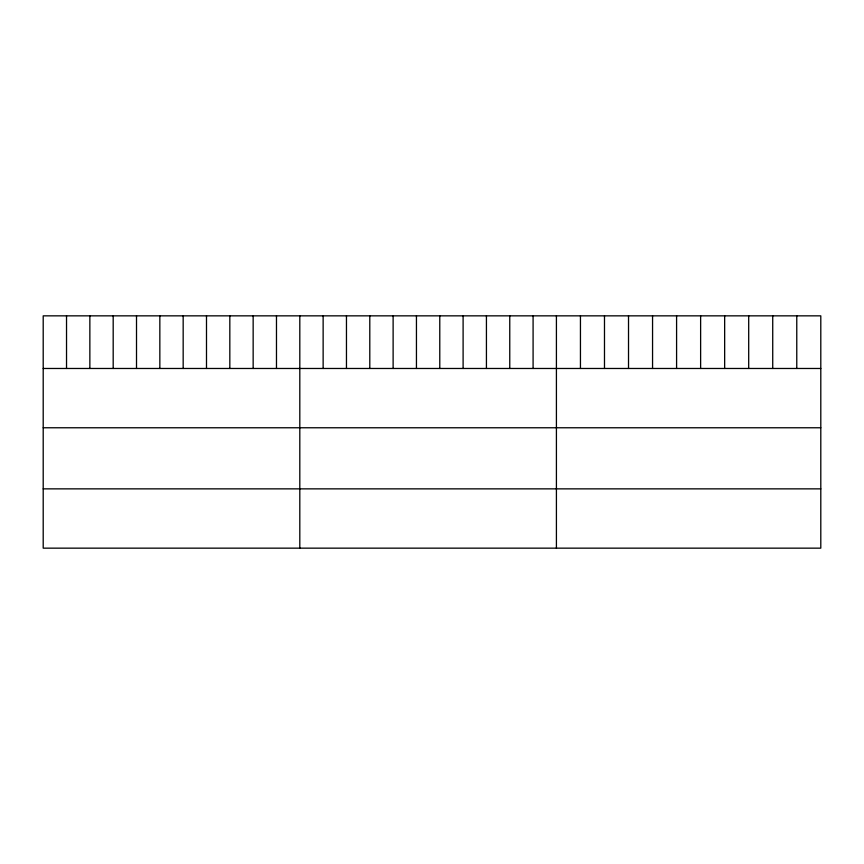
<?xml version="1.0" encoding="UTF-8"?>
<svg xmlns="http://www.w3.org/2000/svg" width="864" height="864" viewBox="0 0 864 864"><rect width="100%" height="100%" fill="white"/><g stroke="black" fill="none" stroke-linecap="round" stroke-linejoin="round"><path stroke-width="1.3" d="M820.8 368.474L820.8 548.154L43.2 548.154L43.2 315.846L820.8 315.846L820.8 368.474L43.2 368.474M43.2 427.766L820.8 427.766M43.2 488.862L820.8 488.862M796.77 315.846L796.77 368.474M772.729 315.846L772.729 368.474M748.699 315.846L748.699 368.474M724.658 315.846L724.658 368.474M700.628 315.846L700.628 368.474M676.588 315.846L676.588 368.474M652.558 315.846L652.558 368.474M628.517 315.846L628.517 368.474M604.487 315.846L604.487 368.474M580.446 315.846L580.446 368.474M556.416 315.846L556.416 548.154M533.088 315.846L533.088 368.474M509.76 315.846L509.76 368.474M486.432 315.846L486.432 368.474M463.104 315.846L463.104 368.474M439.776 315.846L439.776 368.474M416.448 315.846L416.448 368.474M393.12 315.846L393.12 368.474M369.792 315.846L369.792 368.474M346.464 315.846L346.464 368.474M323.136 315.846L323.136 368.474M299.808 315.846L299.808 548.154M276.48 315.846L276.48 368.474M253.152 315.846L253.152 368.474M229.824 315.846L229.824 368.474M206.496 315.846L206.496 368.474M183.168 315.846L183.168 368.474M159.84 315.846L159.84 368.474M136.512 315.846L136.512 368.474M113.184 315.846L113.184 368.474M89.856 315.846L89.856 368.474M66.528 315.846L66.528 368.474"/></g></svg>
